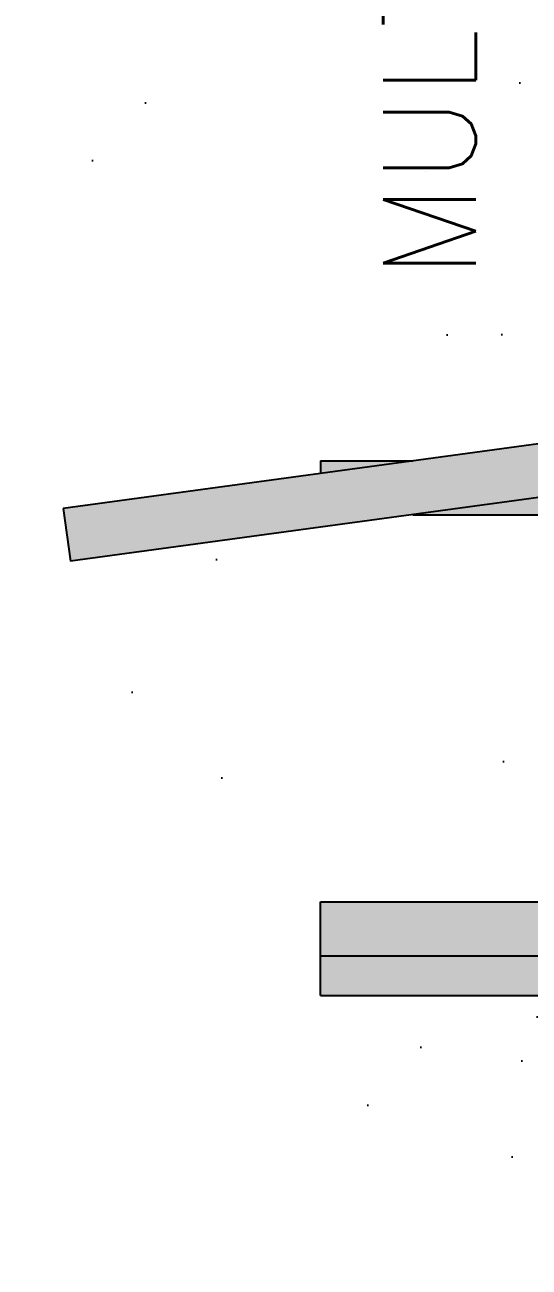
# Model space of a CAD drawing. Header units: inches. Extents: x -55 to 600, y -103 to 167.
# Drawn here: x 192.3 to 192.709, y -7.705 to -6.7 of the extents above; entities that cross this region are included whole.
import ezdxf

# ---------------------------------------------------------------- set-up
doc = ezdxf.new("R2010")
doc.units = ezdxf.units.IN
doc.header["$MEASUREMENT"] = 0
for name, color, linetype in [('AI-Hatch mob', 254, 'Continuous'), ('AI-Hatch piso', 252, 'Continuous'), ('AI-Mob', 2, 'Continuous'), ('AI-Texto acabamento', 1, 'Continuous')]:
    doc.layers.add(name, color=color, linetype=linetype)
doc.styles.add('RS50', font='romans.shx', dxfattribs={"height": 0.1})

# ---------------------------------------------------------------- blocks, each defined once
blk = doc.blocks.new('Multi-Estação')
at = {"layer": 'AI-Hatch mob', "true_color": 0xd3bf96}
blk.add_hatch(color=9, dxfattribs=at).paths.add_polyline_path([(-1.650613547320176, 0.5688307289119942), (-1.693345726043119, 0.5630318771015121), (-1.752318539602967, 0.997607012176278), (-1.709586360880066, 1.003405863986817)])
at = {"layer": 'AI-Hatch mob', "true_color": 0xe1d8b7}
for points in [[(-2.071322178825539, 0.7952645160346244), (-2.071322178825539, 0.5069505061824238), (-2.103582702492147, 0.5069505061824238), (-2.103582702492147, 0.7952645160346244)], [(-2.027803082998786, 0.7952645160346244), (-2.027803082998772, 0.5069505061824238), (-2.071322178825553, 0.5069505061824238), (-2.071322178825553, 0.7952645160346244)]]:
    blk.add_hatch(color=254, dxfattribs=at).paths.add_polyline_path(points)
at = {"layer": 'AI-Hatch mob', "true_color": 0xd3bf96}
h = blk.add_hatch(color=9, dxfattribs=at)
h.paths.add_polyline_path([(-1.693345726043119, 0.5630318771014551), (-1.703017503937232, 0.5617193953037294), (-1.701668202599947, 0.5517762914307447), (-1.69199642470582, 0.553088773228442), (-1.687172524810975, 0.5175410891034496, -0.016822906099961), (-1.686096702156433, 0.5069505061824238), (-1.714718286975354, 0.5069505061823955), (-1.71471828697534, 0.7205278993082836)])
h.paths.add_polyline_path([(-1.671199191148602, 0.7952645160346811), (-1.671199191148616, 0.7205278993084825), (-1.68134111646502, 0.7952645160346811)])
for p, q in [((-1.709595777139142, 1.003475253114093), (-1.752327955862071, 0.9976764013035824)), ((-1.693345726043119, 0.5630318771014835), (-1.752327955862057, 0.9976764013035824)), ((-1.650613547320176, 0.5688307289119942), (-1.709595777139142, 1.003475253114093)), ((-2.103582702492133, 0.7952645160346528), (-2.027803082998758, 0.7952645160346528)), ((-2.103582702492133, 0.7952645160346528), (-2.103582702492147, 0.5069505061824238)), ((-2.071322178825539, 0.7952645160346528), (-2.071322178825539, 0.5069505061824238)), ((-2.027803082998758, 0.7952645160346528), (-2.027803082998772, 0.5069505061824238)), ((-1.671199191148602, 0.7952645160346243), (-1.68134111646502, 0.7952645160346243)), ((-1.671199191148602, 0.7952645160346243), (-1.671199191148602, 0.7205278993082552)), ((-1.714718286975354, 0.7205278993082552), (-1.714718286975354, 0.5069505061824238))]:
    blk.add_line(p, q)

msp = doc.modelspace()

# ---------------------------------------------------------------- hatches: boundary and pattern name
at = {"layer": 'AI-Hatch piso', "true_color": 0xd3bf96}
h = msp.add_hatch(dxfattribs=at)
h.set_pattern_fill('AR-SAND', color=9, scale=0.01, angle=89.99999999999999, style=0)
h.set_pattern_definition([(127.5, (210.6465553422876, 101.058956718114), (-0.4894132373293424, -0.01600031295984032), [0, -0.38608, 0, -0.4318, 0, -0.41275]), (97.49999999999993, (210.6465553422876, 101.058956718114), (-0.7168251005683541, 0.4495232831380029), [0, -0.20828, 0, -0.34798, 0, -0.13335]), (57.49999999999999, (210.6465553422876, 100.746536718114), (-0.001437184678545467, 0.790992370241458), [0, -0.127, 0, -0.4572, 0, -0.5969]), (47.49999999999997, (210.6465553422876, 100.746536718114), (-0.222929323257216, 0.7635564524722973), [0, -0.0635, 0, -0.29972, 0, -0.3429])])
h.paths.add_polyline_path([(190.9273756474254, -1.383381026196943), (203.8773837996037, -1.383381026196943), (203.8773837996037, -8.78338658150227), (190.9273756474254, -8.78338658150227)])

# ---------------------------------------------------------------- block references
at = {"layer": 'AI-Mob', "rotation": 90}
msp.add_blockref('Multi-Estação', (193.3348656015911, -5.381793147848811), dxfattribs=at)

# ---------------------------------------------------------------- texts
at = {"layer": 'AI-Texto acabamento', "insert": (192.6867017824386, -6.905956408096927), "char_height": 0.075, "width": 0.5813026652760528, "attachment_point": 7, "rotation": 89.99999999999993, "style": 'RS50'}
msp.add_mtext('MULTI-ESTAÇÃO', dxfattribs=at)

doc.saveas('drawing.dxf')
